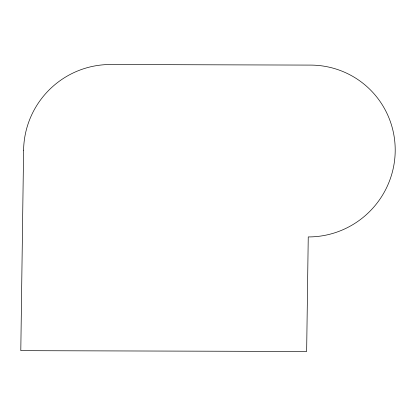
<?xml version="1.0" encoding="UTF-8"?>
<svg xmlns="http://www.w3.org/2000/svg" width="416" height="416" viewBox="0 0 416 416"><rect width="100%" height="100%" fill="white"/><g stroke="black" fill="none" stroke-linecap="round" stroke-linejoin="round"><path stroke-width="0.62" d="M23.598 150.192L20.8 350.657L306.649 351.478L308.246 236.928A86.32 85.353 -49.6 0 0 395.2 151.258A86.32 85.353 -49.6 0 0 310.648 65.094L110.552 64.522A86.32 85.353 -49.6 0 0 23.598 150.192"/></g></svg>
